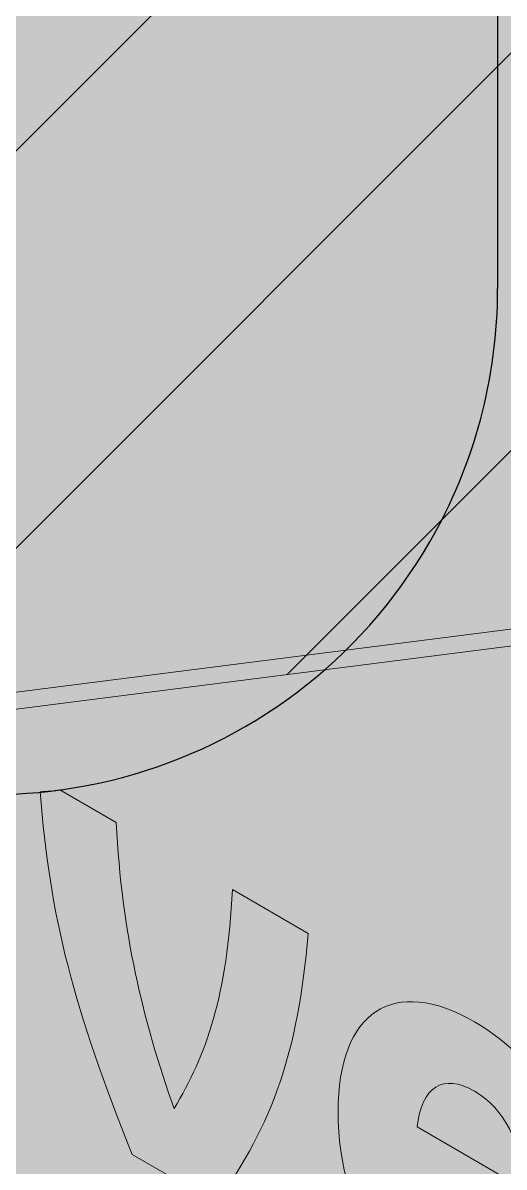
# Model space of a CAD drawing. Extents: x -1337 to 5791, y -3809 to 1769.
# Drawn here: x 764.55 to 781.68, y 1067.55 to 1108.27 of the extents above; entities that cross this region are included whole.
import ezdxf

# ---------------------------------------------------------------- set-up
doc = ezdxf.new("R2010")
doc.units = 0
doc.header["$MEASUREMENT"] = 0
for name, color, linetype, lineweight in [('.ATI-HATCH', 7, 'Continuous', 0), ('G-ANNO-TTLB', 7, 'Continuous', 0), ('TYVEK', 7, 'Continuous', 0), ('X-REF - TRACED', 7, 'Continuous', 0)]:
    doc.layers.add(name, color=color, linetype=linetype, lineweight=lineweight)

# ---------------------------------------------------------------- blocks, each defined once
blk = doc.blocks.new('Block_88')
at = {"layer": '.ATI-HATCH'}
blk.add_open_spline([(699.603, 1114.952), (699.603, 1114.952), (728.372, 1098.309), (728.372, 1098.309), (728.372, 1098.309), (754.437, 1083.231), (754.437, 1083.231), (763.042, 1078.253), (774.053, 1081.193), (779.031, 1089.798), (780.616, 1092.538), (781.45, 1095.647), (781.45, 1098.812), (781.45, 1098.812), (781.45, 1132.236), (781.45, 1132.236), (781.45, 1132.236), (755.39, 1147.158), (755.39, 1147.158), (755.39, 1147.158), (755.39, 1147.146), (755.39, 1147.146), (755.39, 1147.146), (755.39, 1108.468), (755.39, 1108.468), (755.39, 1108.468), (728.372, 1124.097), (728.372, 1124.097), (728.372, 1124.097), (672.633, 1156.342), (672.633, 1156.342), (672.633, 1156.342), (672.719, 1156.39), (672.719, 1156.39), (672.719, 1156.39), (672.719, 1184.608), (672.719, 1184.608), (672.719, 1184.608), (650.324, 1197.447), (650.324, 1197.447), (650.324, 1197.447), (650.324, 1153.841), (650.324, 1153.841), (650.324, 1147.416), (653.749, 1141.478), (659.311, 1138.26), (659.311, 1138.26), (699.603, 1114.952), (699.603, 1114.952)], degree=3, knots=[0, 0, 0, 0, 1, 1, 1, 2, 2, 2, 3, 3, 3, 4, 4, 4, 5, 5, 5, 6, 6, 6, 7, 7, 7, 8, 8, 8, 9, 9, 9, 10, 10, 10, 11, 11, 11, 12, 12, 12, 13, 13, 13, 14, 14, 14, 15, 15, 15, 16, 16, 16, 16], dxfattribs=at)
at = {"layer": '.ATI-HATCH', "color": 8, "lineweight": 0, "true_color": 0x808080}
for points in [[(764.72, 1108.043), (764.72, 1108.043), (764.72, 1108.043), (764.72, 1108.043)], [(766.07, 1108.043), (766.07, 1108.043), (766.07, 1108.043), (766.07, 1108.043)], [(767.42, 1108.043), (767.42, 1108.043), (767.42, 1108.043), (767.42, 1108.043)], [(768.77, 1108.043), (768.77, 1108.043), (768.77, 1108.043), (768.77, 1108.043)], [(770.12, 1108.043), (770.12, 1108.043), (770.12, 1108.043), (770.12, 1108.043)], [(771.47, 1108.043), (771.47, 1108.043), (771.47, 1108.043), (771.47, 1108.043)], [(772.82, 1108.043), (772.82, 1108.043), (772.82, 1108.043), (772.82, 1108.043)], [(774.17, 1108.043), (774.17, 1108.043), (774.17, 1108.043), (774.17, 1108.043)], [(775.52, 1108.043), (775.52, 1108.043), (775.52, 1108.043), (775.52, 1108.043)], [(776.87, 1108.043), (776.87, 1108.043), (776.87, 1108.043), (776.87, 1108.043)], [(778.22, 1108.043), (778.22, 1108.043), (778.22, 1108.043), (778.22, 1108.043)], [(779.57, 1108.043), (779.57, 1108.043), (779.57, 1108.043), (779.57, 1108.043)], [(780.92, 1108.043), (780.92, 1108.043), (780.92, 1108.043), (780.92, 1108.043)], [(765.395, 1106.693), (765.395, 1106.693), (765.395, 1106.693), (765.395, 1106.693)], [(766.745, 1106.693), (766.745, 1106.693), (766.745, 1106.693), (766.745, 1106.693)], [(768.095, 1106.693), (768.095, 1106.693), (768.095, 1106.693), (768.095, 1106.693)], [(769.445, 1106.693), (769.445, 1106.693), (769.445, 1106.693), (769.445, 1106.693)], [(770.795, 1106.693), (770.795, 1106.693), (770.795, 1106.693), (770.795, 1106.693)], [(772.145, 1106.693), (772.145, 1106.693), (772.145, 1106.693), (772.145, 1106.693)], [(773.495, 1106.693), (773.495, 1106.693), (773.495, 1106.693), (773.495, 1106.693)], [(774.845, 1106.693), (774.845, 1106.693), (774.845, 1106.693), (774.845, 1106.693)], [(776.195, 1106.693), (776.195, 1106.693), (776.195, 1106.693), (776.195, 1106.693)], [(777.545, 1106.693), (777.545, 1106.693), (777.545, 1106.693), (777.545, 1106.693)], [(778.895, 1106.693), (778.895, 1106.693), (778.895, 1106.693), (778.895, 1106.693)], [(780.245, 1106.693), (780.245, 1106.693), (780.245, 1106.693), (780.245, 1106.693)], [(764.72, 1105.343), (764.72, 1105.343), (764.72, 1105.343), (764.72, 1105.343)], [(766.07, 1105.343), (766.07, 1105.343), (766.07, 1105.343), (766.07, 1105.343)], [(767.42, 1105.343), (767.42, 1105.343), (767.42, 1105.343), (767.42, 1105.343)], [(768.77, 1105.343), (768.77, 1105.343), (768.77, 1105.343), (768.77, 1105.343)], [(770.12, 1105.343), (770.12, 1105.343), (770.12, 1105.343), (770.12, 1105.343)], [(771.47, 1105.343), (771.47, 1105.343), (771.47, 1105.343), (771.47, 1105.343)], [(772.82, 1105.343), (772.82, 1105.343), (772.82, 1105.343), (772.82, 1105.343)], [(774.17, 1105.343), (774.17, 1105.343), (774.17, 1105.343), (774.17, 1105.343)], [(775.52, 1105.343), (775.52, 1105.343), (775.52, 1105.343), (775.52, 1105.343)], [(776.87, 1105.343), (776.87, 1105.343), (776.87, 1105.343), (776.87, 1105.343)], [(778.22, 1105.343), (778.22, 1105.343), (778.22, 1105.343), (778.22, 1105.343)], [(779.57, 1105.343), (779.57, 1105.343), (779.57, 1105.343), (779.57, 1105.343)], [(780.92, 1105.343), (780.92, 1105.343), (780.92, 1105.343), (780.92, 1105.343)], [(765.395, 1103.993), (765.395, 1103.993), (765.395, 1103.993), (765.395, 1103.993)], [(766.745, 1103.993), (766.745, 1103.993), (766.745, 1103.993), (766.745, 1103.993)], [(768.095, 1103.993), (768.095, 1103.993), (768.095, 1103.993), (768.095, 1103.993)], [(769.445, 1103.993), (769.445, 1103.993), (769.445, 1103.993), (769.445, 1103.993)], [(770.795, 1103.993), (770.795, 1103.993), (770.795, 1103.993), (770.795, 1103.993)], [(772.145, 1103.993), (772.145, 1103.993), (772.145, 1103.993), (772.145, 1103.993)], [(773.495, 1103.993), (773.495, 1103.993), (773.495, 1103.993), (773.495, 1103.993)], [(774.845, 1103.993), (774.845, 1103.993), (774.845, 1103.993), (774.845, 1103.993)], [(776.195, 1103.993), (776.195, 1103.993), (776.195, 1103.993), (776.195, 1103.993)], [(777.545, 1103.993), (777.545, 1103.993), (777.545, 1103.993), (777.545, 1103.993)], [(778.895, 1103.993), (778.895, 1103.993), (778.895, 1103.993), (778.895, 1103.993)], [(780.245, 1103.993), (780.245, 1103.993), (780.245, 1103.993), (780.245, 1103.993)], [(764.72, 1102.643), (764.72, 1102.643), (764.72, 1102.643), (764.72, 1102.643)], [(766.07, 1102.643), (766.07, 1102.643), (766.07, 1102.643), (766.07, 1102.643)], [(767.42, 1102.643), (767.42, 1102.643), (767.42, 1102.643), (767.42, 1102.643)], [(768.77, 1102.643), (768.77, 1102.643), (768.77, 1102.643), (768.77, 1102.643)], [(770.12, 1102.643), (770.12, 1102.643), (770.12, 1102.643), (770.12, 1102.643)], [(771.47, 1102.643), (771.47, 1102.643), (771.47, 1102.643), (771.47, 1102.643)], [(772.82, 1102.643), (772.82, 1102.643), (772.82, 1102.643), (772.82, 1102.643)], [(774.17, 1102.643), (774.17, 1102.643), (774.17, 1102.643), (774.17, 1102.643)], [(775.52, 1102.643), (775.52, 1102.643), (775.52, 1102.643), (775.52, 1102.643)], [(776.87, 1102.643), (776.87, 1102.643), (776.87, 1102.643), (776.87, 1102.643)], [(778.22, 1102.643), (778.22, 1102.643), (778.22, 1102.643), (778.22, 1102.643)], [(779.57, 1102.643), (779.57, 1102.643), (779.57, 1102.643), (779.57, 1102.643)], [(780.92, 1102.643), (780.92, 1102.643), (780.92, 1102.643), (780.92, 1102.643)], [(765.395, 1101.293), (765.395, 1101.293), (765.395, 1101.293), (765.395, 1101.293)], [(766.745, 1101.293), (766.745, 1101.293), (766.745, 1101.293), (766.745, 1101.293)], [(768.095, 1101.293), (768.095, 1101.293), (768.095, 1101.293), (768.095, 1101.293)], [(769.445, 1101.293), (769.445, 1101.293), (769.445, 1101.293), (769.445, 1101.293)], [(770.795, 1101.293), (770.795, 1101.293), (770.795, 1101.293), (770.795, 1101.293)], [(772.145, 1101.293), (772.145, 1101.293), (772.145, 1101.293), (772.145, 1101.293)], [(773.495, 1101.293), (773.495, 1101.293), (773.495, 1101.293), (773.495, 1101.293)], [(774.845, 1101.293), (774.845, 1101.293), (774.845, 1101.293), (774.845, 1101.293)], [(776.195, 1101.293), (776.195, 1101.293), (776.195, 1101.293), (776.195, 1101.293)], [(777.545, 1101.293), (777.545, 1101.293), (777.545, 1101.293), (777.545, 1101.293)], [(778.895, 1101.293), (778.895, 1101.293), (778.895, 1101.293), (778.895, 1101.293)], [(780.245, 1101.293), (780.245, 1101.293), (780.245, 1101.293), (780.245, 1101.293)], [(764.72, 1099.943), (764.72, 1099.943), (764.72, 1099.943), (764.72, 1099.943)], [(766.07, 1099.943), (766.07, 1099.943), (766.07, 1099.943), (766.07, 1099.943)], [(767.42, 1099.943), (767.42, 1099.943), (767.42, 1099.943), (767.42, 1099.943)], [(768.77, 1099.943), (768.77, 1099.943), (768.77, 1099.943), (768.77, 1099.943)], [(770.12, 1099.943), (770.12, 1099.943), (770.12, 1099.943), (770.12, 1099.943)], [(771.47, 1099.943), (771.47, 1099.943), (771.47, 1099.943), (771.47, 1099.943)], [(772.82, 1099.943), (772.82, 1099.943), (772.82, 1099.943), (772.82, 1099.943)], [(774.17, 1099.943), (774.17, 1099.943), (774.17, 1099.943), (774.17, 1099.943)], [(775.52, 1099.943), (775.52, 1099.943), (775.52, 1099.943), (775.52, 1099.943)], [(776.87, 1099.943), (776.87, 1099.943), (776.87, 1099.943), (776.87, 1099.943)], [(778.22, 1099.943), (778.22, 1099.943), (778.22, 1099.943), (778.22, 1099.943)], [(779.57, 1099.943), (779.57, 1099.943), (779.57, 1099.943), (779.57, 1099.943)], [(780.92, 1099.943), (780.92, 1099.943), (780.92, 1099.943), (780.92, 1099.943)], [(765.395, 1098.593), (765.395, 1098.593), (765.395, 1098.593), (765.395, 1098.593)], [(766.745, 1098.593), (766.745, 1098.593), (766.745, 1098.593), (766.745, 1098.593)], [(768.095, 1098.593), (768.095, 1098.593), (768.095, 1098.593), (768.095, 1098.593)], [(769.445, 1098.593), (769.445, 1098.593), (769.445, 1098.593), (769.445, 1098.593)], [(770.795, 1098.593), (770.795, 1098.593), (770.795, 1098.593), (770.795, 1098.593)], [(772.145, 1098.593), (772.145, 1098.593), (772.145, 1098.593), (772.145, 1098.593)], [(773.495, 1098.593), (773.495, 1098.593), (773.495, 1098.593), (773.495, 1098.593)], [(774.845, 1098.593), (774.845, 1098.593), (774.845, 1098.593), (774.845, 1098.593)], [(776.195, 1098.593), (776.195, 1098.593), (776.195, 1098.593), (776.195, 1098.593)], [(777.545, 1098.593), (777.545, 1098.593), (777.545, 1098.593), (777.545, 1098.593)], [(778.895, 1098.593), (778.895, 1098.593), (778.895, 1098.593), (778.895, 1098.593)], [(780.245, 1098.593), (780.245, 1098.593), (780.245, 1098.593), (780.245, 1098.593)], [(764.72, 1097.243), (764.72, 1097.243), (764.72, 1097.243), (764.72, 1097.243)], [(766.07, 1097.243), (766.07, 1097.243), (766.07, 1097.243), (766.07, 1097.243)], [(767.42, 1097.243), (767.42, 1097.243), (767.42, 1097.243), (767.42, 1097.243)], [(768.77, 1097.243), (768.77, 1097.243), (768.77, 1097.243), (768.77, 1097.243)], [(770.12, 1097.243), (770.12, 1097.243), (770.12, 1097.243), (770.12, 1097.243)], [(771.47, 1097.243), (771.47, 1097.243), (771.47, 1097.243), (771.47, 1097.243)], [(772.82, 1097.243), (772.82, 1097.243), (772.82, 1097.243), (772.82, 1097.243)], [(774.17, 1097.243), (774.17, 1097.243), (774.17, 1097.243), (774.17, 1097.243)], [(775.52, 1097.243), (775.52, 1097.243), (775.52, 1097.243), (775.52, 1097.243)], [(776.87, 1097.243), (776.87, 1097.243), (776.87, 1097.243), (776.87, 1097.243)], [(778.22, 1097.243), (778.22, 1097.243), (778.22, 1097.243), (778.22, 1097.243)], [(779.57, 1097.243), (779.57, 1097.243), (779.57, 1097.243), (779.57, 1097.243)], [(780.92, 1097.243), (780.92, 1097.243), (780.92, 1097.243), (780.92, 1097.243)], [(765.395, 1095.893), (765.395, 1095.893), (765.395, 1095.893), (765.395, 1095.893)], [(766.745, 1095.893), (766.745, 1095.893), (766.745, 1095.893), (766.745, 1095.893)], [(768.095, 1095.893), (768.095, 1095.893), (768.095, 1095.893), (768.095, 1095.893)], [(769.445, 1095.893), (769.445, 1095.893), (769.445, 1095.893), (769.445, 1095.893)], [(770.795, 1095.893), (770.795, 1095.893), (770.795, 1095.893), (770.795, 1095.893)], [(772.145, 1095.893), (772.145, 1095.893), (772.145, 1095.893), (772.145, 1095.893)], [(773.495, 1095.893), (773.495, 1095.893), (773.495, 1095.893), (773.495, 1095.893)], [(774.845, 1095.893), (774.845, 1095.893), (774.845, 1095.893), (774.845, 1095.893)], [(776.195, 1095.893), (776.195, 1095.893), (776.195, 1095.893), (776.195, 1095.893)], [(777.545, 1095.893), (777.545, 1095.893), (777.545, 1095.893), (777.545, 1095.893)], [(778.895, 1095.893), (778.895, 1095.893), (778.895, 1095.893), (778.895, 1095.893)], [(780.245, 1095.893), (780.245, 1095.893), (780.245, 1095.893), (780.245, 1095.893)], [(764.72, 1094.543), (764.72, 1094.543), (764.72, 1094.543), (764.72, 1094.543)], [(766.07, 1094.543), (766.07, 1094.543), (766.07, 1094.543), (766.07, 1094.543)], [(767.42, 1094.543), (767.42, 1094.543), (767.42, 1094.543), (767.42, 1094.543)], [(768.77, 1094.543), (768.77, 1094.543), (768.77, 1094.543), (768.77, 1094.543)], [(770.12, 1094.543), (770.12, 1094.543), (770.12, 1094.543), (770.12, 1094.543)], [(771.47, 1094.543), (771.47, 1094.543), (771.47, 1094.543), (771.47, 1094.543)], [(772.82, 1094.543), (772.82, 1094.543), (772.82, 1094.543), (772.82, 1094.543)], [(774.17, 1094.543), (774.17, 1094.543), (774.17, 1094.543), (774.17, 1094.543)], [(775.52, 1094.543), (775.52, 1094.543), (775.52, 1094.543), (775.52, 1094.543)], [(776.87, 1094.543), (776.87, 1094.543), (776.87, 1094.543), (776.87, 1094.543)], [(778.22, 1094.543), (778.22, 1094.543), (778.22, 1094.543), (778.22, 1094.543)], [(779.57, 1094.543), (779.57, 1094.543), (779.57, 1094.543), (779.57, 1094.543)], [(780.92, 1094.543), (780.92, 1094.543), (780.92, 1094.543), (780.92, 1094.543)], [(765.395, 1093.193), (765.395, 1093.193), (765.395, 1093.193), (765.395, 1093.193)], [(766.745, 1093.193), (766.745, 1093.193), (766.745, 1093.193), (766.745, 1093.193)], [(768.095, 1093.193), (768.095, 1093.193), (768.095, 1093.193), (768.095, 1093.193)], [(769.445, 1093.193), (769.445, 1093.193), (769.445, 1093.193), (769.445, 1093.193)], [(770.795, 1093.193), (770.795, 1093.193), (770.795, 1093.193), (770.795, 1093.193)], [(772.145, 1093.193), (772.145, 1093.193), (772.145, 1093.193), (772.145, 1093.193)], [(773.495, 1093.193), (773.495, 1093.193), (773.495, 1093.193), (773.495, 1093.193)], [(774.845, 1093.193), (774.845, 1093.193), (774.845, 1093.193), (774.845, 1093.193)], [(776.195, 1093.193), (776.195, 1093.193), (776.195, 1093.193), (776.195, 1093.193)], [(777.545, 1093.193), (777.545, 1093.193), (777.545, 1093.193), (777.545, 1093.193)], [(778.895, 1093.193), (778.895, 1093.193), (778.895, 1093.193), (778.895, 1093.193)], [(780.245, 1093.193), (780.245, 1093.193), (780.245, 1093.193), (780.245, 1093.193)], [(764.72, 1091.843), (764.72, 1091.843), (764.72, 1091.843), (764.72, 1091.843)], [(766.07, 1091.843), (766.07, 1091.843), (766.07, 1091.843), (766.07, 1091.843)], [(767.42, 1091.843), (767.42, 1091.843), (767.42, 1091.843), (767.42, 1091.843)], [(768.77, 1091.843), (768.77, 1091.843), (768.77, 1091.843), (768.77, 1091.843)], [(770.12, 1091.843), (770.12, 1091.843), (770.12, 1091.843), (770.12, 1091.843)], [(771.47, 1091.843), (771.47, 1091.843), (771.47, 1091.843), (771.47, 1091.843)], [(772.82, 1091.843), (772.82, 1091.843), (772.82, 1091.843), (772.82, 1091.843)], [(774.17, 1091.843), (774.17, 1091.843), (774.17, 1091.843), (774.17, 1091.843)], [(775.52, 1091.843), (775.52, 1091.843), (775.52, 1091.843), (775.52, 1091.843)], [(776.87, 1091.843), (776.87, 1091.843), (776.87, 1091.843), (776.87, 1091.843)], [(778.22, 1091.843), (778.22, 1091.843), (778.22, 1091.843), (778.22, 1091.843)], [(779.57, 1091.843), (779.57, 1091.843), (779.57, 1091.843), (779.57, 1091.843)], [(765.395, 1090.493), (765.395, 1090.493), (765.395, 1090.493), (765.395, 1090.493)], [(766.745, 1090.493), (766.745, 1090.493), (766.745, 1090.493), (766.745, 1090.493)], [(768.095, 1090.493), (768.095, 1090.493), (768.095, 1090.493), (768.095, 1090.493)], [(769.445, 1090.493), (769.445, 1090.493), (769.445, 1090.493), (769.445, 1090.493)], [(770.795, 1090.493), (770.795, 1090.493), (770.795, 1090.493), (770.795, 1090.493)], [(772.145, 1090.493), (772.145, 1090.493), (772.145, 1090.493), (772.145, 1090.493)], [(773.495, 1090.493), (773.495, 1090.493), (773.495, 1090.493), (773.495, 1090.493)], [(774.845, 1090.493), (774.845, 1090.493), (774.845, 1090.493), (774.845, 1090.493)], [(776.195, 1090.493), (776.195, 1090.493), (776.195, 1090.493), (776.195, 1090.493)], [(777.545, 1090.493), (777.545, 1090.493), (777.545, 1090.493), (777.545, 1090.493)], [(778.895, 1090.493), (778.895, 1090.493), (778.895, 1090.493), (778.895, 1090.493)], [(764.72, 1089.143), (764.72, 1089.143), (764.72, 1089.143), (764.72, 1089.143)], [(766.07, 1089.143), (766.07, 1089.143), (766.07, 1089.143), (766.07, 1089.143)], [(767.42, 1089.143), (767.42, 1089.143), (767.42, 1089.143), (767.42, 1089.143)], [(768.77, 1089.143), (768.77, 1089.143), (768.77, 1089.143), (768.77, 1089.143)], [(770.12, 1089.143), (770.12, 1089.143), (770.12, 1089.143), (770.12, 1089.143)], [(771.47, 1089.143), (771.47, 1089.143), (771.47, 1089.143), (771.47, 1089.143)], [(772.82, 1089.143), (772.82, 1089.143), (772.82, 1089.143), (772.82, 1089.143)], [(774.17, 1089.143), (774.17, 1089.143), (774.17, 1089.143), (774.17, 1089.143)], [(775.52, 1089.143), (775.52, 1089.143), (775.52, 1089.143), (775.52, 1089.143)], [(776.87, 1089.143), (776.87, 1089.143), (776.87, 1089.143), (776.87, 1089.143)], [(778.22, 1089.143), (778.22, 1089.143), (778.22, 1089.143), (778.22, 1089.143)], [(765.395, 1087.793), (765.395, 1087.793), (765.395, 1087.793), (765.395, 1087.793)], [(766.745, 1087.793), (766.745, 1087.793), (766.745, 1087.793), (766.745, 1087.793)], [(768.095, 1087.793), (768.095, 1087.793), (768.095, 1087.793), (768.095, 1087.793)], [(769.445, 1087.793), (769.445, 1087.793), (769.445, 1087.793), (769.445, 1087.793)], [(770.795, 1087.793), (770.795, 1087.793), (770.795, 1087.793), (770.795, 1087.793)], [(772.145, 1087.793), (772.145, 1087.793), (772.145, 1087.793), (772.145, 1087.793)], [(773.495, 1087.793), (773.495, 1087.793), (773.495, 1087.793), (773.495, 1087.793)], [(774.845, 1087.793), (774.845, 1087.793), (774.845, 1087.793), (774.845, 1087.793)], [(776.195, 1087.793), (776.195, 1087.793), (776.195, 1087.793), (776.195, 1087.793)], [(777.545, 1087.793), (777.545, 1087.793), (777.545, 1087.793), (777.545, 1087.793)], [(764.72, 1086.443), (764.72, 1086.443), (764.72, 1086.443), (764.72, 1086.443)], [(766.07, 1086.443), (766.07, 1086.443), (766.07, 1086.443), (766.07, 1086.443)], [(767.42, 1086.443), (767.42, 1086.443), (767.42, 1086.443), (767.42, 1086.443)], [(768.77, 1086.443), (768.77, 1086.443), (768.77, 1086.443), (768.77, 1086.443)], [(770.12, 1086.443), (770.12, 1086.443), (770.12, 1086.443), (770.12, 1086.443)], [(771.47, 1086.443), (771.47, 1086.443), (771.47, 1086.443), (771.47, 1086.443)], [(772.82, 1086.443), (772.82, 1086.443), (772.82, 1086.443), (772.82, 1086.443)], [(774.17, 1086.443), (774.17, 1086.443), (774.17, 1086.443), (774.17, 1086.443)], [(775.52, 1086.443), (775.52, 1086.443), (775.52, 1086.443), (775.52, 1086.443)], [(765.395, 1085.093), (765.395, 1085.093), (765.395, 1085.093), (765.395, 1085.093)], [(766.745, 1085.093), (766.745, 1085.093), (766.745, 1085.093), (766.745, 1085.093)], [(768.095, 1085.093), (768.095, 1085.093), (768.095, 1085.093), (768.095, 1085.093)], [(769.445, 1085.093), (769.445, 1085.093), (769.445, 1085.093), (769.445, 1085.093)], [(770.795, 1085.093), (770.795, 1085.093), (770.795, 1085.093), (770.795, 1085.093)], [(772.145, 1085.093), (772.145, 1085.093), (772.145, 1085.093), (772.145, 1085.093)], [(773.495, 1085.093), (773.495, 1085.093), (773.495, 1085.093), (773.495, 1085.093)], [(774.845, 1085.093), (774.845, 1085.093), (774.845, 1085.093), (774.845, 1085.093)], [(764.72, 1083.743), (764.72, 1083.743), (764.72, 1083.743), (764.72, 1083.743)], [(766.07, 1083.743), (766.07, 1083.743), (766.07, 1083.743), (766.07, 1083.743)], [(767.42, 1083.743), (767.42, 1083.743), (767.42, 1083.743), (767.42, 1083.743)], [(768.77, 1083.743), (768.77, 1083.743), (768.77, 1083.743), (768.77, 1083.743)], [(770.12, 1083.743), (770.12, 1083.743), (770.12, 1083.743), (770.12, 1083.743)], [(771.47, 1083.743), (771.47, 1083.743), (771.47, 1083.743), (771.47, 1083.743)], [(772.82, 1083.743), (772.82, 1083.743), (772.82, 1083.743), (772.82, 1083.743)], [(765.395, 1082.393), (765.395, 1082.393), (765.395, 1082.393), (765.395, 1082.393)], [(766.745, 1082.393), (766.745, 1082.393), (766.745, 1082.393), (766.745, 1082.393)], [(768.095, 1082.393), (768.095, 1082.393), (768.095, 1082.393), (768.095, 1082.393)], [(769.445, 1082.393), (769.445, 1082.393), (769.445, 1082.393), (769.445, 1082.393)], [(770.795, 1082.393), (770.795, 1082.393), (770.795, 1082.393), (770.795, 1082.393)], [(764.72, 1081.043), (764.72, 1081.043), (764.72, 1081.043), (764.72, 1081.043)], [(766.07, 1081.043), (766.07, 1081.043), (766.07, 1081.043), (766.07, 1081.043)]]:
    blk.add_open_spline(points, degree=3, dxfattribs=at)
blk = doc.blocks.new('Block_114')
at = {"layer": '.ATI-HATCH', "true_color": 0xe6e6e6, "transparency": 33554687}
h = blk.add_hatch(color=254, dxfattribs=at)
edge = h.paths.add_edge_path()
edge.add_spline(control_points=[(1127.245, 1640.099), (1127.245, 1640.099), (1125.812, 1640.051), (1125.812, 1640.051), (1125.812, 1640.051), (1122.801, 1639.956), (1122.801, 1639.956), (1122.801, 1639.956), (1111.334, 1639.478), (1111.334, 1639.478), (1111.334, 1639.478), (1110.188, 1639.43), (1110.188, 1639.43), (1110.188, 1639.43), (1090.454, 1638.666), (1090.454, 1638.666), (1090.454, 1638.666), (1086.488, 1638.522), (1086.488, 1638.522), (1086.488, 1638.522), (1064.653, 1637.662), (1064.653, 1637.662), (1064.653, 1637.662), (1037.752, 1636.611), (1037.752, 1636.611), (1037.752, 1636.611), (1033.883, 1636.467), (1033.883, 1636.467), (1033.883, 1636.467), (1012.906, 1635.655), (1012.906, 1635.655), (1012.906, 1635.655), (999.099, 1635.13), (999.099, 1635.13), (999.099, 1635.13), (922.124, 1632.12), (922.124, 1632.12), (922.124, 1632.12), (843.096, 1629.014), (843.096, 1629.014), (843.096, 1629.014), (806.018, 1627.58), (806.018, 1627.58), (806.018, 1627.58), (772.428, 1626.291), (772.428, 1626.291), (772.428, 1626.291), (743.713, 1625.144), (743.713, 1625.144), (743.713, 1625.144), (721.447, 1624.283), (721.447, 1624.283), (721.447, 1624.283), (707.017, 1623.71), (707.017, 1623.71), (707.017, 1623.71), (701.857, 1623.519), (701.857, 1623.519), (701.857, 1623.519), (716.812, 1040.313), (716.812, 1040.313), (716.812, 1040.313), (716.861, 1038.976), (716.861, 1038.976), (716.861, 1038.976), (1114.678, 1092.203), (1114.678, 1092.203), (1114.678, 1092.203), (1127.245, 1640.099), (1127.245, 1640.099)], knot_values=[0, 0, 0, 0, 1, 1, 1, 2, 2, 2, 3, 3, 3, 4, 4, 4, 5, 5, 5, 6, 6, 6, 7, 7, 7, 8, 8, 8, 9, 9, 9, 10, 10, 10, 11, 11, 11, 12, 12, 12, 13, 13, 13, 14, 14, 14, 15, 15, 15, 16, 16, 16, 17, 17, 17, 18, 18, 18, 19, 19, 19, 20, 20, 20, 21, 21, 21, 22, 22, 22, 23, 23, 23, 23], degree=3, periodic=0)
edge.add_line((1127.245, 1640.099), (1127.245, 1640.099))
edge = h.paths.add_edge_path()
edge.add_spline(control_points=[(822.072, 1176.916), (822.072, 1176.916), (821.977, 1185.994), (821.977, 1185.994), (821.977, 1185.994), (818.728, 1444.629), (818.728, 1444.629), (818.728, 1444.629), (818.489, 1446.206), (818.489, 1446.206), (818.489, 1446.206), (818.68, 1446.684), (818.68, 1446.684), (818.68, 1446.684), (818.155, 1489.925), (818.155, 1489.925), (818.155, 1489.925), (818.059, 1497.57), (818.059, 1497.57), (818.059, 1497.57), (818.059, 1497.953), (818.059, 1497.953), (818.059, 1497.953), (1016.299, 1509.946), (1016.299, 1509.946), (1016.299, 1509.946), (1020.934, 1510.184), (1020.934, 1510.184), (1020.934, 1510.184), (1021.46, 1510.232), (1021.46, 1510.232), (1021.46, 1510.232), (1022.798, 1510.327), (1022.798, 1510.327), (1022.798, 1510.327), (1022.272, 1462.93), (1022.272, 1462.93), (1022.272, 1462.93), (1022.511, 1462.452), (1022.511, 1462.452), (1022.511, 1462.452), (1022.223, 1458.677), (1022.223, 1458.677), (1022.223, 1458.677), (1020.361, 1291.876), (1020.361, 1291.876), (1020.361, 1291.876), (1020.6, 1291.398), (1020.6, 1291.398), (1020.6, 1291.398), (1020.312, 1288.865), (1020.312, 1288.865), (1020.312, 1288.865), (1019.215, 1190.199), (1019.215, 1190.199), (1019.215, 1190.199), (822.216, 1167.599), (822.216, 1167.599), (822.216, 1167.599), (822.168, 1168.698), (822.168, 1168.698), (822.168, 1168.698), (822.168, 1169.224), (822.168, 1169.224), (822.168, 1169.224), (822.072, 1176.869), (822.072, 1176.869), (822.072, 1176.869), (822.072, 1176.916), (822.072, 1176.916)], knot_values=[0, 0, 0, 0, 1, 1, 1, 2, 2, 2, 3, 3, 3, 4, 4, 4, 5, 5, 5, 6, 6, 6, 7, 7, 7, 8, 8, 8, 9, 9, 9, 10, 10, 10, 11, 11, 11, 12, 12, 12, 13, 13, 13, 14, 14, 14, 15, 15, 15, 16, 16, 16, 17, 17, 17, 18, 18, 18, 19, 19, 19, 20, 20, 20, 21, 21, 21, 22, 22, 22, 23, 23, 23, 23], degree=3, periodic=0)
edge.add_line((822.072, 1176.916), (822.072, 1176.916))
at = {"layer": '.ATI-HATCH', "true_color": 0x000000, "transparency": 33554687}
h = blk.add_hatch(dxfattribs=at)
h.set_pattern_fill('_U', color=18, scale=10, angle=45, style=2, pattern_type=0)
h.set_pattern_definition([(45, (0, 0), (-7.071067, 7.07107), [])])
h.paths.add_polyline_path([(741.051, 1332.029), (820.848, 1340.319), (823.158, 1167.197), (1020.157, 1189.798), (1022.002, 1362.564), (1095.763, 1370.147), (1090.142, 1125.461), (748.236, 1081.791)])
at = {"layer": '.ATI-HATCH'}
blk.add_lwpolyline([(741.051, 1332.029), (820.848, 1340.319), (823.158, 1167.197), (1020.157, 1189.798), (1022.002, 1362.564), (1095.763, 1370.147), (1090.142, 1125.461), (748.236, 1081.791)], close=True, dxfattribs=at)
for points, knots in [([(1127.245, 1640.099), (1127.245, 1640.099), (1125.812, 1640.051), (1125.812, 1640.051), (1125.812, 1640.051), (1122.801, 1639.956), (1122.801, 1639.956), (1122.801, 1639.956), (1111.334, 1639.478), (1111.334, 1639.478), (1111.334, 1639.478), (1110.188, 1639.43), (1110.188, 1639.43), (1110.188, 1639.43), (1090.454, 1638.666), (1090.454, 1638.666), (1090.454, 1638.666), (1086.488, 1638.522), (1086.488, 1638.522), (1086.488, 1638.522), (1064.653, 1637.662), (1064.653, 1637.662), (1064.653, 1637.662), (1037.752, 1636.611), (1037.752, 1636.611), (1037.752, 1636.611), (1033.883, 1636.467), (1033.883, 1636.467), (1033.883, 1636.467), (1012.906, 1635.655), (1012.906, 1635.655), (1012.906, 1635.655), (999.099, 1635.13), (999.099, 1635.13), (999.099, 1635.13), (922.124, 1632.12), (922.124, 1632.12), (922.124, 1632.12), (843.096, 1629.014), (843.096, 1629.014), (843.096, 1629.014), (806.018, 1627.58), (806.018, 1627.58), (806.018, 1627.58), (772.428, 1626.291), (772.428, 1626.291), (772.428, 1626.291), (743.713, 1625.144), (743.713, 1625.144), (743.713, 1625.144), (721.447, 1624.283), (721.447, 1624.283), (721.447, 1624.283), (707.017, 1623.71), (707.017, 1623.71), (707.017, 1623.71), (701.857, 1623.519), (701.857, 1623.519), (701.857, 1623.519), (716.812, 1040.313), (716.812, 1040.313), (716.812, 1040.313), (716.861, 1038.976), (716.861, 1038.976), (716.861, 1038.976), (1114.678, 1092.203), (1114.678, 1092.203), (1114.678, 1092.203), (1127.245, 1640.099), (1127.245, 1640.099)], [0, 0, 0, 0, 1, 1, 1, 2, 2, 2, 3, 3, 3, 4, 4, 4, 5, 5, 5, 6, 6, 6, 7, 7, 7, 8, 8, 8, 9, 9, 9, 10, 10, 10, 11, 11, 11, 12, 12, 12, 13, 13, 13, 14, 14, 14, 15, 15, 15, 16, 16, 16, 17, 17, 17, 18, 18, 18, 19, 19, 19, 20, 20, 20, 21, 21, 21, 22, 22, 22, 23, 23, 23, 23]), ([(733.353, 1573.737), (733.353, 1573.737), (1100.348, 1590.376), (1100.348, 1590.376), (1100.348, 1590.376), (1089.705, 1126.01), (1089.705, 1126.01), (1089.705, 1126.01), (748.218, 1082.393), (748.218, 1082.393), (748.218, 1082.393), (733.353, 1573.737), (733.353, 1573.737)], [0, 0, 0, 0, 1, 1, 1, 2, 2, 2, 3, 3, 3, 4, 4, 4, 4])]:
    blk.add_open_spline(points, degree=3, knots=knots, dxfattribs=at)
at = {"layer": '.ATI-HATCH', "color": 18, "lineweight": 18, "true_color": 0x000000}
blk.add_open_spline([(733.353, 1573.737), (733.353, 1573.737), (1100.348, 1590.376), (1100.348, 1590.376), (1100.348, 1590.376), (1089.705, 1126.01), (1089.705, 1126.01), (1089.705, 1126.01), (748.218, 1082.393), (748.218, 1082.393), (748.218, 1082.393), (733.353, 1573.737), (733.353, 1573.737)], degree=3, knots=[0, 0, 0, 0, 1, 1, 1, 2, 2, 2, 3, 3, 3, 4, 4, 4, 4], dxfattribs=at)
blk = doc.blocks.new('Block_113')
at = {"layer": '.ATI-HATCH'}
blk.add_blockref('Block_114', (0, 0), dxfattribs=at)
blk = doc.blocks.new('Block_703')
at = {"layer": 'X-REF - TRACED', "true_color": 0x848484, "transparency": 33554687}
h = blk.add_hatch(color=252, dxfattribs=at)
h.dxf.hatch_style = 2
edge = h.paths.add_edge_path()
edge.add_spline(control_points=[(774.71, 1075.87), (774.32, 1071.58), (773.48, 1069.16), (771.44, 1066.27), (771.44, 1066.27), (768.44, 1068), (768.44, 1068), (766.39, 1073.11), (765.49, 1076.47), (765.17, 1080.91), (765.41, 1080.92), (765.64, 1080.94), (765.87, 1080.98), (765.87, 1080.98), (767.87, 1079.82), (767.87, 1079.82), (768.08, 1075.85), (768.81, 1072.82), (769.93, 1069.64), (771.08, 1071.51), (771.83, 1073.69), (772.01, 1077.43), (772.01, 1077.43), (774.71, 1075.87), (774.71, 1075.87)], knot_values=[0, 0, 0, 0, 1, 1, 1, 2, 2, 2, 3, 3, 3, 4, 4, 4, 5, 5, 5, 6, 6, 6, 7, 7, 7, 8, 8, 8, 8], degree=3, periodic=0)
h = blk.add_hatch(color=252, dxfattribs=at)
h.dxf.hatch_style = 2
edge = h.paths.add_edge_path()
edge.add_spline(control_points=[(782.3, 1066.83), (782.3, 1066.83), (778.58, 1068.98), (778.58, 1068.98), (778.75, 1070.41), (779.5, 1070.9), (780.63, 1070.25), (781.71, 1069.62), (782.3, 1068.36), (782.3, 1067.1), (782.3, 1067.1), (782.3, 1066.83), (782.3, 1066.83)], knot_values=[0, 0, 0, 0, 1, 1, 1, 2, 2, 2, 3, 3, 3, 4, 4, 4, 4], degree=3, periodic=0)
edge = h.paths.add_edge_path()
edge.add_spline(control_points=[(784.89, 1065.16), (784.89, 1068.17), (783.2, 1071.24), (780.63, 1072.72), (777.75, 1074.38), (775.77, 1073.1), (775.77, 1069.52), (775.77, 1065.79), (777.93, 1062.25), (781.09, 1060.43), (782.38, 1059.68), (783.66, 1059.26), (784.52, 1059.21), (784.52, 1059.21), (784.09, 1061.96), (784.09, 1061.96), (783.24, 1062.04), (782.32, 1062.33), (781.36, 1062.88), (779.79, 1063.79), (778.87, 1065.13), (778.61, 1067.07), (778.61, 1067.07), (784.81, 1063.5), (784.81, 1063.5), (784.85, 1063.92), (784.89, 1064.48), (784.89, 1065.16)], knot_values=[0, 0, 0, 0, 1, 1, 1, 2, 2, 2, 3, 3, 3, 4, 4, 4, 5, 5, 5, 6, 6, 6, 7, 7, 7, 8, 8, 8, 9, 9, 9, 9], degree=3, periodic=0)
at = {"layer": 'X-REF - TRACED'}
for points, knots in [([(774.71, 1075.87), (774.32, 1071.58), (773.48, 1069.16), (771.44, 1066.27), (771.44, 1066.27), (768.44, 1068), (768.44, 1068), (766.39, 1073.11), (765.49, 1076.47), (765.17, 1080.91), (765.41, 1080.92), (765.64, 1080.94), (765.87, 1080.98), (765.87, 1080.98), (767.87, 1079.82), (767.87, 1079.82), (768.08, 1075.85), (768.81, 1072.82), (769.93, 1069.64), (771.08, 1071.51), (771.83, 1073.69), (772.01, 1077.43), (772.01, 1077.43), (774.71, 1075.87), (774.71, 1075.87)], [0, 0, 0, 0, 1, 1, 1, 2, 2, 2, 3, 3, 3, 4, 4, 4, 5, 5, 5, 6, 6, 6, 7, 7, 7, 8, 8, 8, 8]), ([(784.89, 1065.16), (784.89, 1068.17), (783.2, 1071.24), (780.63, 1072.72), (777.75, 1074.38), (775.77, 1073.1), (775.77, 1069.52), (775.77, 1065.79), (777.93, 1062.25), (781.09, 1060.43), (782.38, 1059.68), (783.66, 1059.26), (784.52, 1059.21), (784.52, 1059.21), (784.09, 1061.96), (784.09, 1061.96), (783.24, 1062.04), (782.32, 1062.33), (781.36, 1062.88), (779.79, 1063.79), (778.87, 1065.13), (778.61, 1067.07), (778.61, 1067.07), (784.81, 1063.5), (784.81, 1063.5), (784.85, 1063.92), (784.89, 1064.48), (784.89, 1065.16)], [0, 0, 0, 0, 1, 1, 1, 2, 2, 2, 3, 3, 3, 4, 4, 4, 5, 5, 5, 6, 6, 6, 7, 7, 7, 8, 8, 8, 9, 9, 9, 9]), ([(782.3, 1066.83), (782.3, 1066.83), (778.58, 1068.98), (778.58, 1068.98), (778.75, 1070.41), (779.5, 1070.9), (780.63, 1070.25), (781.71, 1069.62), (782.3, 1068.36), (782.3, 1067.1), (782.3, 1067.1), (782.3, 1066.83), (782.3, 1066.83)], [0, 0, 0, 0, 1, 1, 1, 2, 2, 2, 3, 3, 3, 4, 4, 4, 4])]:
    blk.add_open_spline(points, degree=3, knots=knots, dxfattribs=at)
blk = doc.blocks.new('Block_702')
at = {"layer": 'X-REF - TRACED'}
blk.add_blockref('Block_703', (0, 0), dxfattribs=at)
blk = doc.blocks.new('Block_701')
at = {"layer": 'X-REF - TRACED'}
blk.add_blockref('Block_702', (0, 0), dxfattribs=at)
blk = doc.blocks.new('Block_700')
at = {"layer": 'X-REF - TRACED'}
blk.add_blockref('Block_701', (0, 0), dxfattribs=at)
blk = doc.blocks.new('Block_699')
at = {"layer": 'X-REF - TRACED'}
blk.add_blockref('Block_700', (0, 0), dxfattribs=at)

msp = doc.modelspace()

# ---------------------------------------------------------------- hatches: boundary and pattern name
at = {"layer": 'G-ANNO-TTLB', "true_color": 0xff00ff, "transparency": 33554687}
h = msp.add_hatch(color=6, dxfattribs=at)
edge = h.paths.add_edge_path()
edge.add_spline(control_points=[(1773.018, -796.5), (1773.018, -796.5), (-1156.5, -796.5), (-1156.5, -796.5), (-1156.5, -796.5), (-1156.5, 1660.5), (-1156.5, 1660.5), (-1156.5, 1660.5), (1773.018, 1660.5), (1773.018, 1660.5), (1773.018, 1660.5), (1773.018, -796.5), (1773.018, -796.5)], knot_values=[0, 0, 0, 0, 1, 1, 1, 2, 2, 2, 3, 3, 3, 4, 4, 4, 4], degree=3, periodic=0)
edge = h.paths.add_edge_path()
edge.add_spline(control_points=[(-1147.5, 1651.5), (-1147.5, 1651.5), (-1147.5, -787.5), (-1147.5, -787.5), (-1147.5, -787.5), (1764.018, -787.5), (1764.018, -787.5), (1764.018, -787.5), (1764.018, 1651.5), (1764.018, 1651.5), (1764.018, 1651.5), (-1147.5, 1651.5), (-1147.5, 1651.5)], knot_values=[0, 0, 0, 0, 1, 1, 1, 2, 2, 2, 3, 3, 3, 4, 4, 4, 4], degree=3, periodic=0)
edge.add_line((-1147.5, 1651.5), (-1147.5, 1651.5))

# ---------------------------------------------------------------- linework, layer by layer
at = {"layer": 'G-ANNO-TTLB'}
for points in [[(1773.018, -796.5), (1773.018, -796.5), (-1156.5, -796.5), (-1156.5, -796.5), (-1156.5, -796.5), (-1156.5, 1660.5), (-1156.5, 1660.5), (-1156.5, 1660.5), (1773.018, 1660.5), (1773.018, 1660.5), (1773.018, 1660.5), (1773.018, -796.5), (1773.018, -796.5)], [(-1147.5, 1651.5), (-1147.5, 1651.5), (-1147.5, -787.5), (-1147.5, -787.5), (-1147.5, -787.5), (1764.018, -787.5), (1764.018, -787.5), (1764.018, -787.5), (1764.018, 1651.5), (1764.018, 1651.5), (1764.018, 1651.5), (-1147.5, 1651.5), (-1147.5, 1651.5)]]:
    msp.add_open_spline(points, degree=3, knots=[0, 0, 0, 0, 1, 1, 1, 2, 2, 2, 3, 3, 3, 4, 4, 4, 4], dxfattribs=at)
at = {"layer": 'TYVEK', "color": 4, "lineweight": 25, "true_color": 0x00ffff}
msp.add_line((781.45, 1132.236), (781.45, 1098.812), dxfattribs=at)
msp.add_open_spline([(754.437, 1083.231), (763.042, 1078.253), (774.053, 1081.193), (779.031, 1089.798), (780.616, 1092.538), (781.45, 1095.647), (781.45, 1098.812)], degree=3, knots=[0, 0, 0, 0, 1, 1, 1, 2, 2, 2, 2], dxfattribs=at)

# ---------------------------------------------------------------- block references
at = {"layer": '.ATI-HATCH'}
for name in ['Block_113', 'Block_88']:
    msp.add_blockref(name, (0, 0), dxfattribs=at)
at = {"layer": 'X-REF - TRACED'}
msp.add_blockref('Block_699', (0, 0), dxfattribs=at)

doc.saveas('drawing.dxf')
